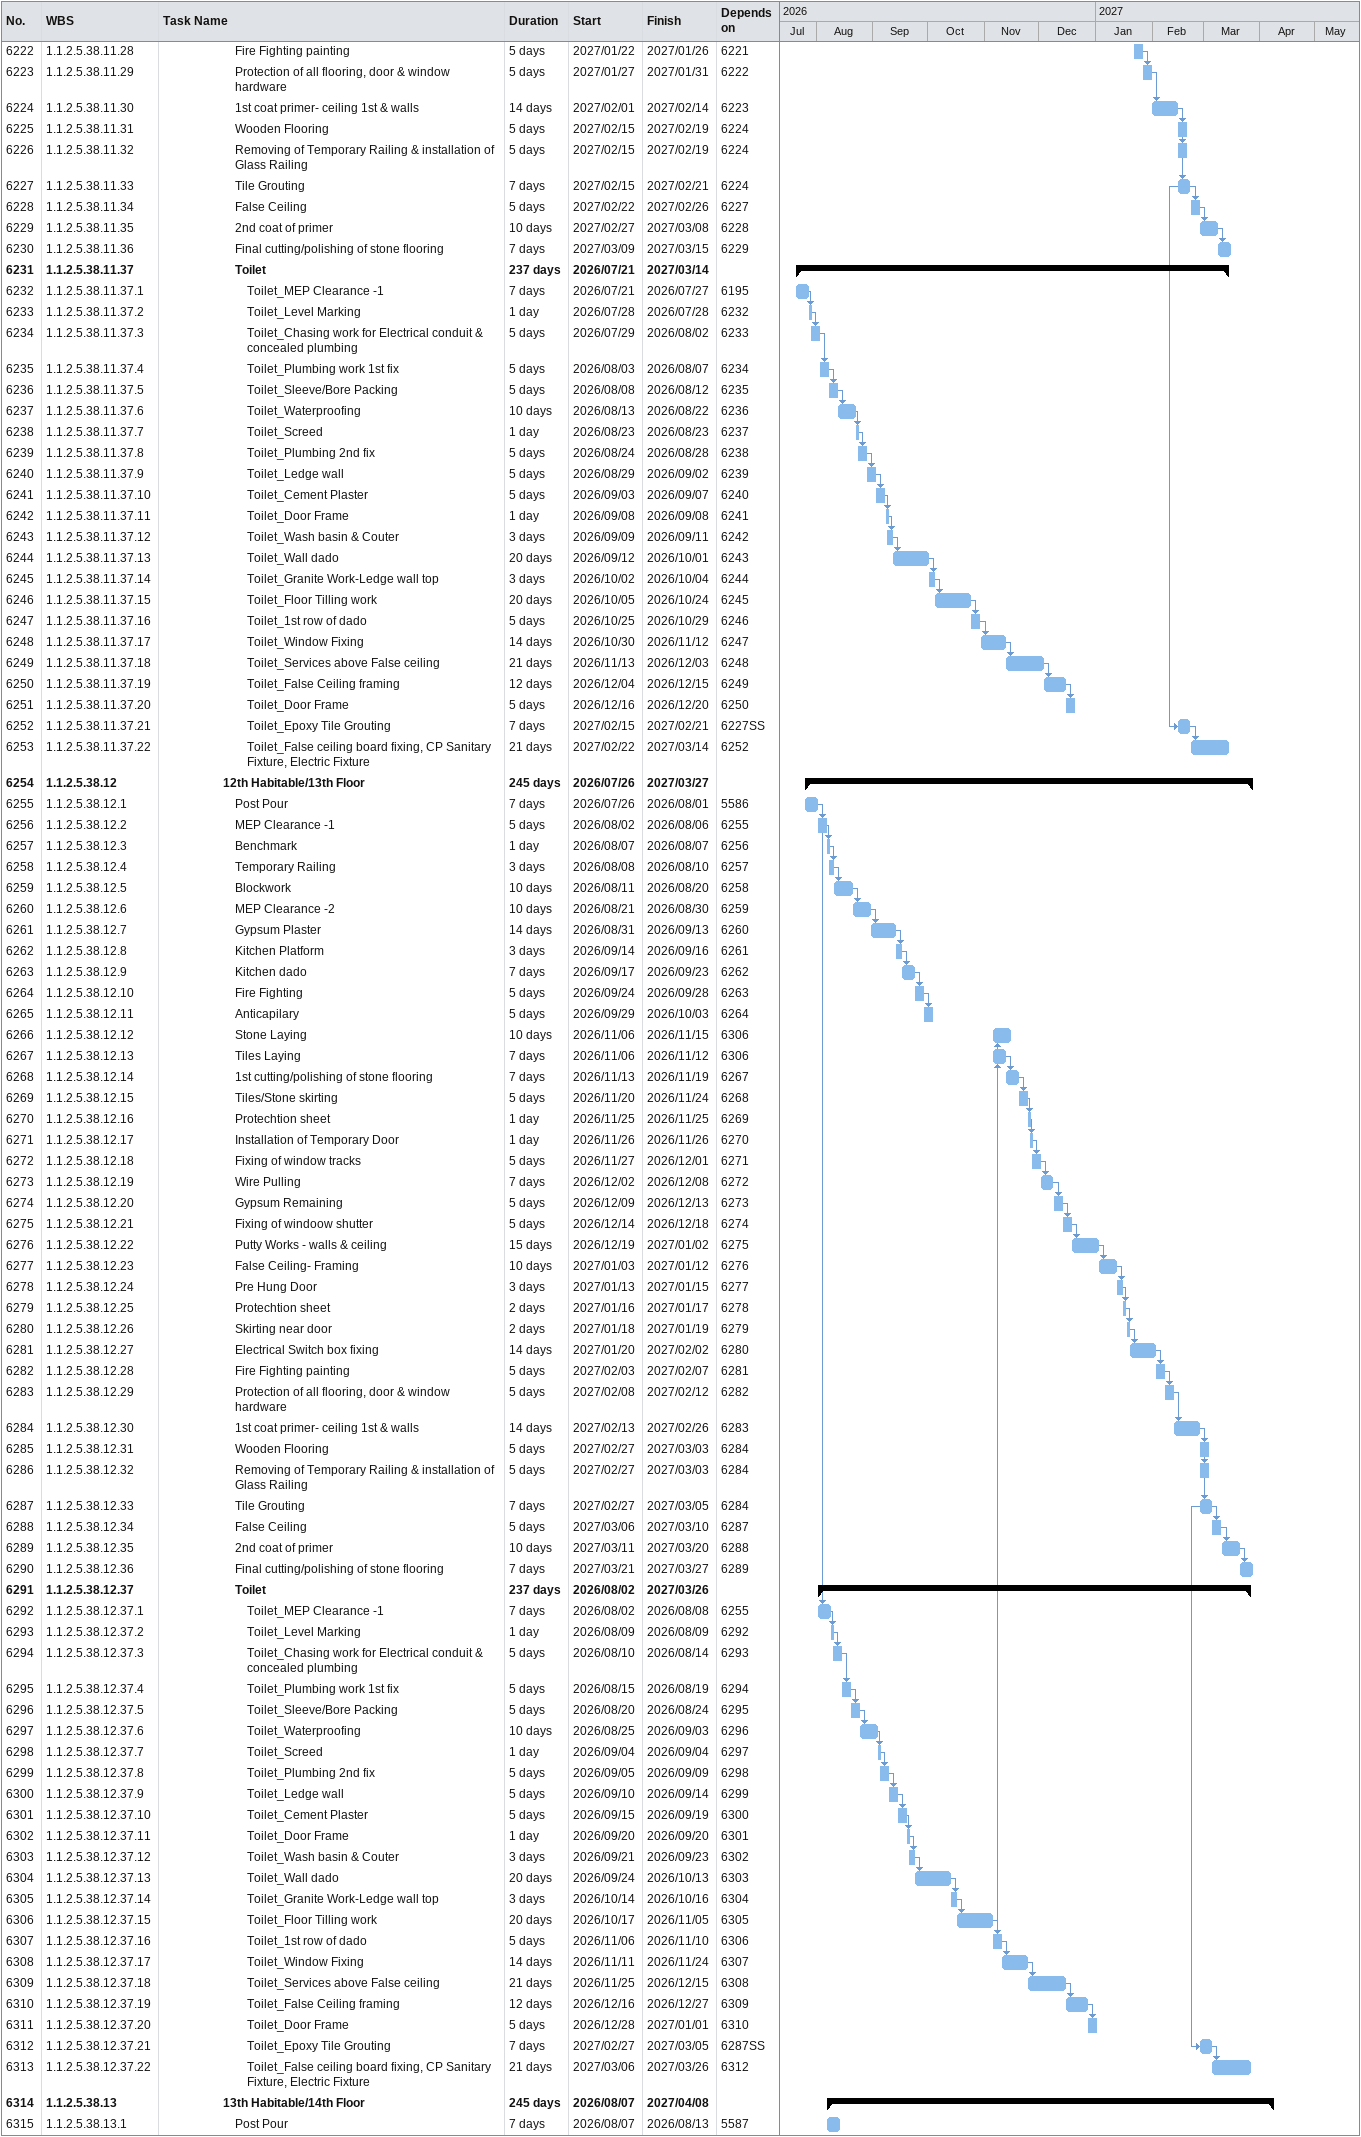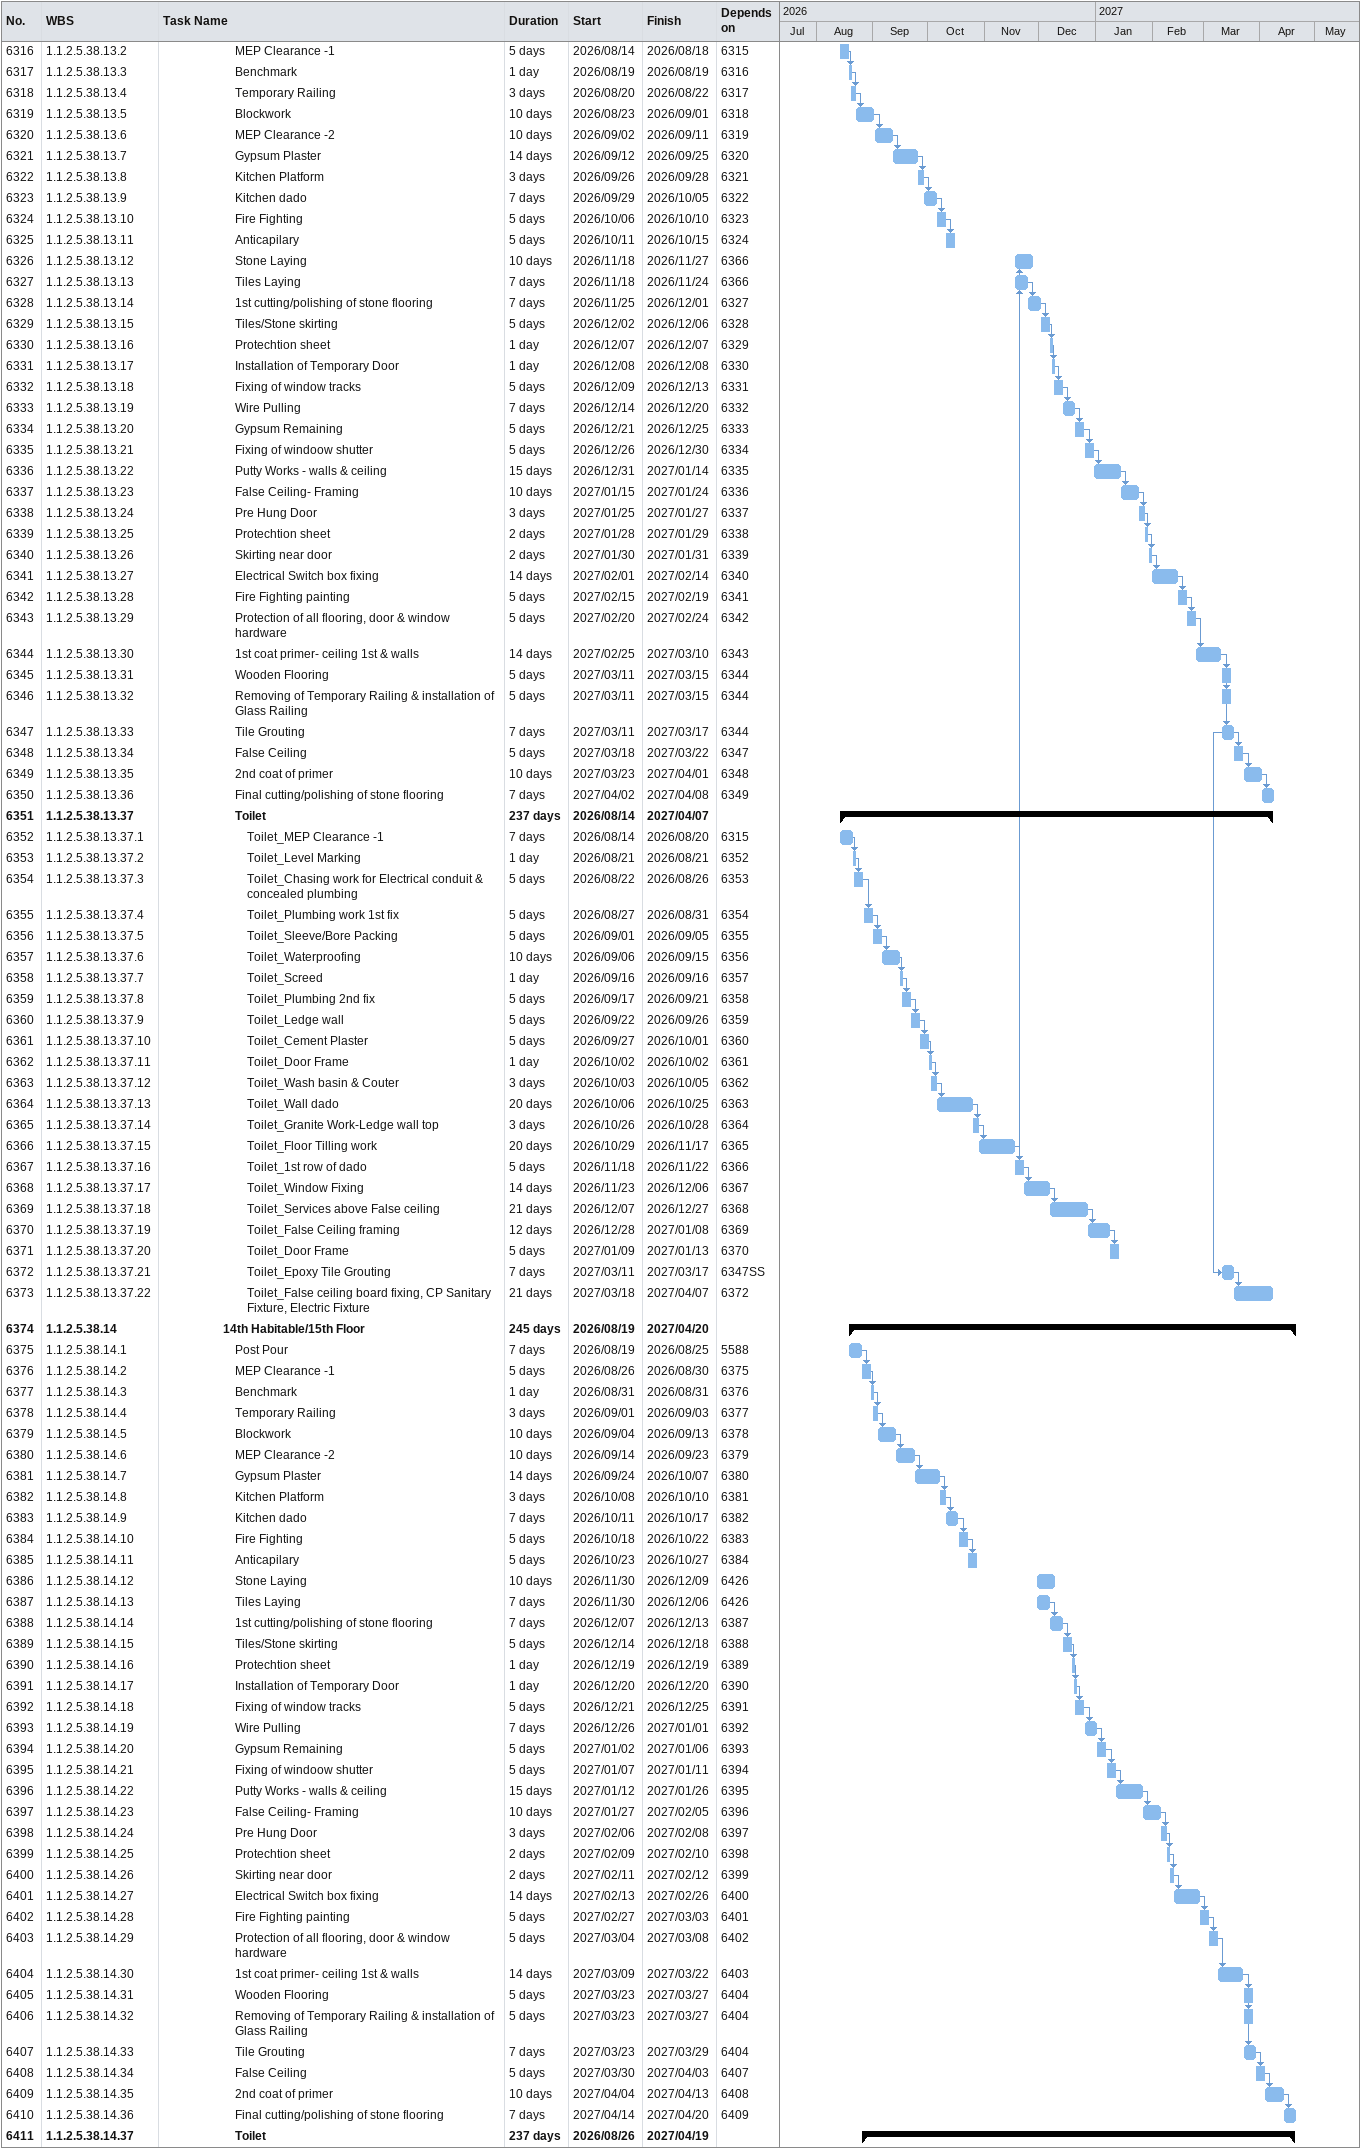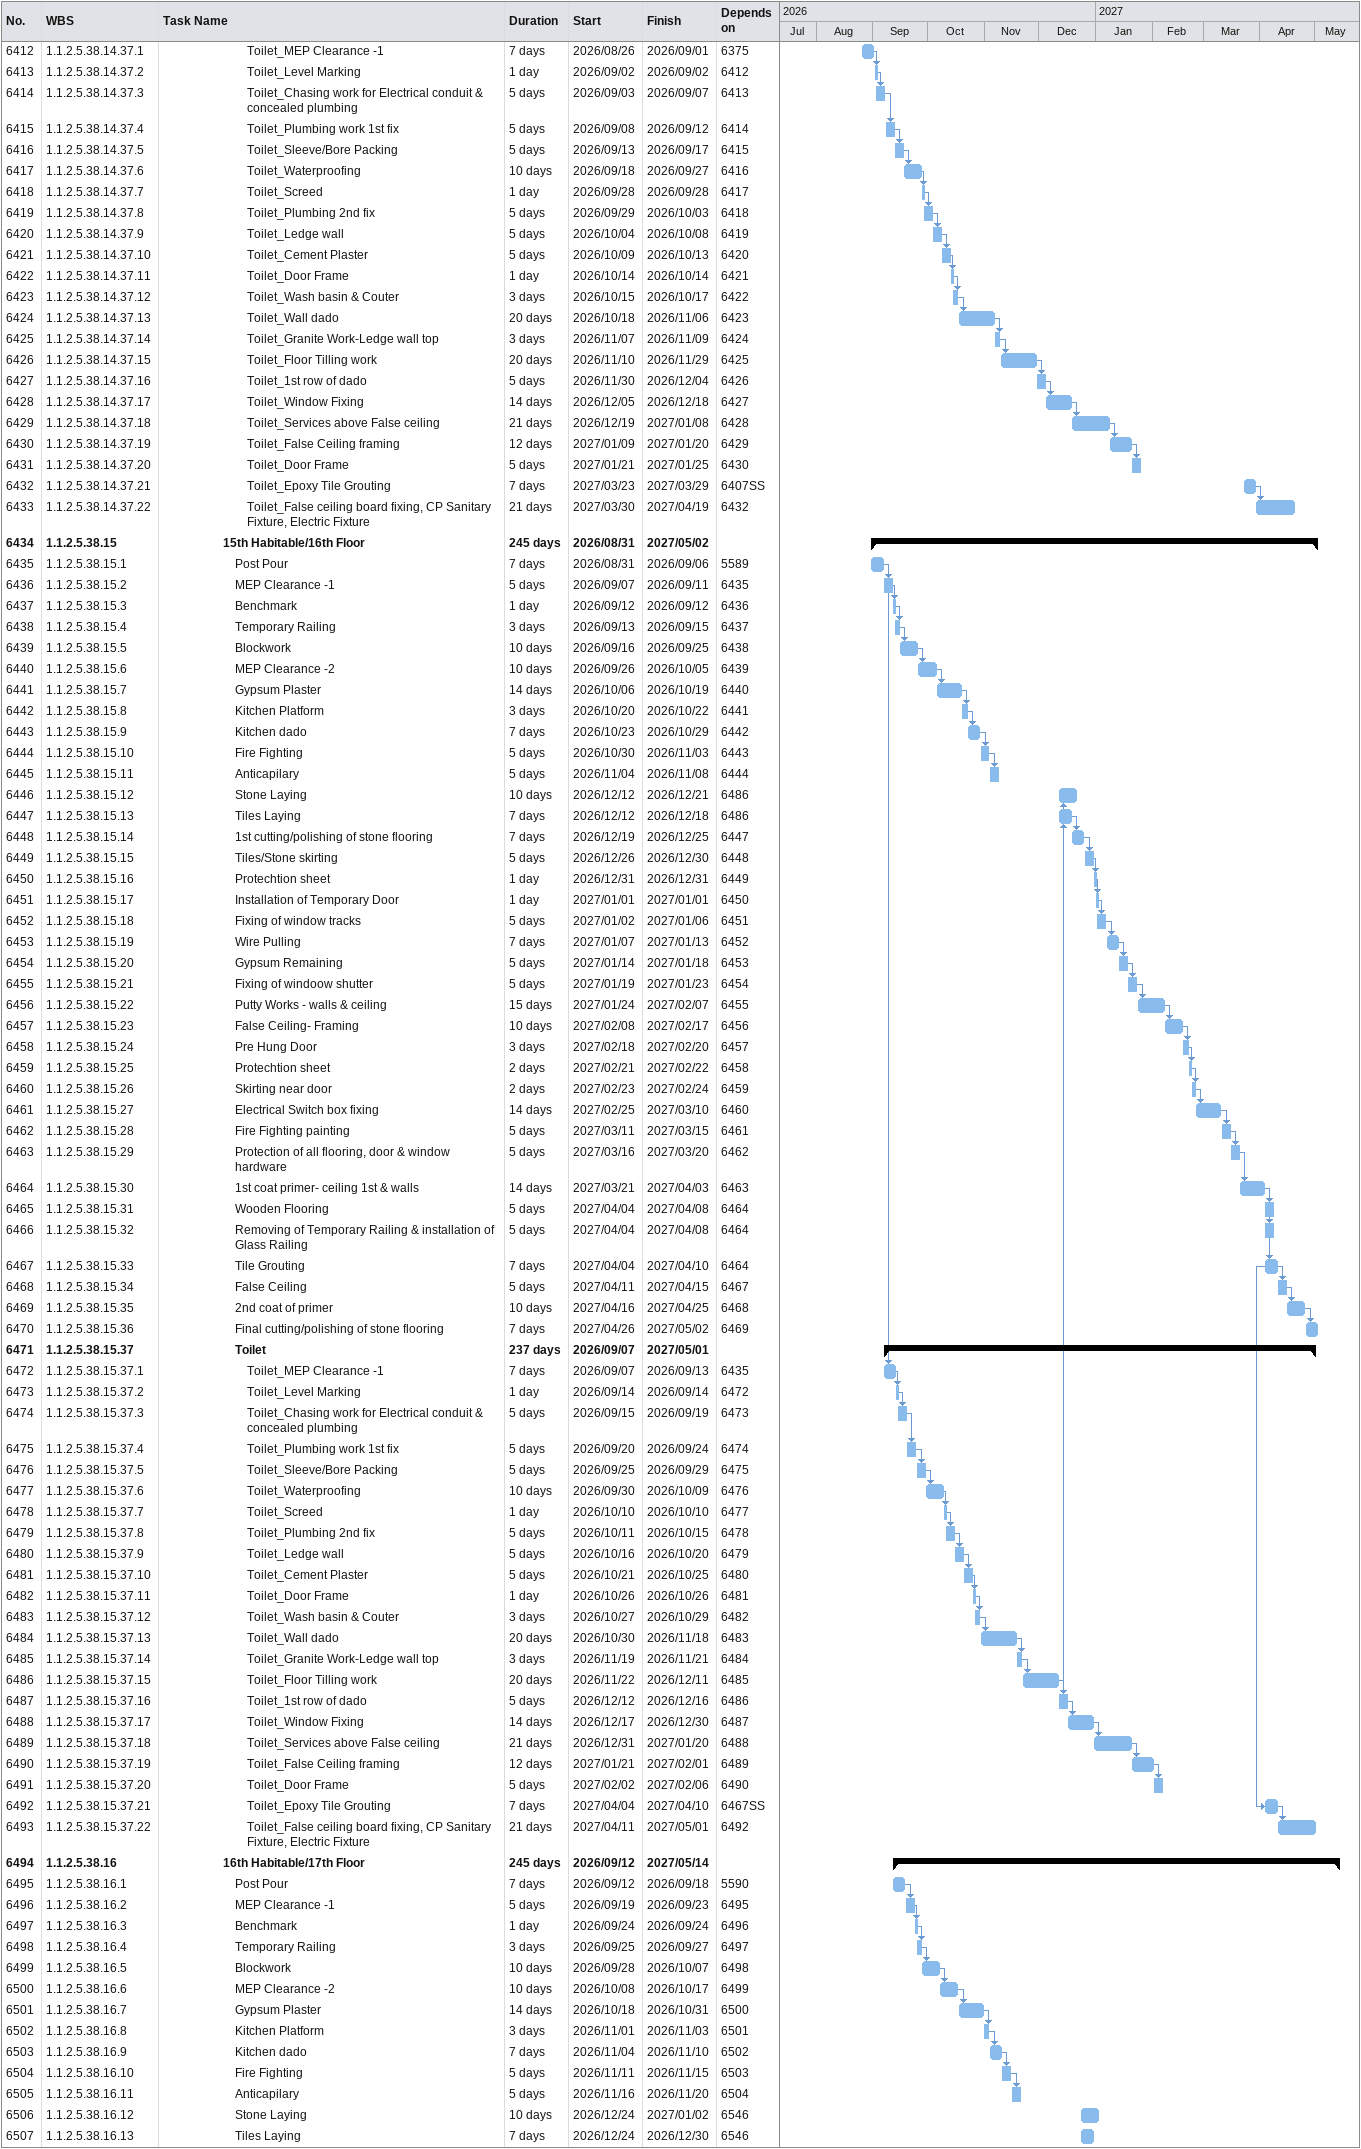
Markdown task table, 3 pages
| ID | WBS | Task | Duration | Start | Finish | Predecessors |
|---|---|---|---|---|---|---|
| 6222 | 1.1.2.5.38.11.28 | Fire Fighting painting | 5d | 2027-01-22 | 2027-01-26 | 6221 |
| 6223 | 1.1.2.5.38.11.29 | Protection of all flooring, door & window hardware | 5d | 2027-01-27 | 2027-01-31 | 6222 |
| 6224 | 1.1.2.5.38.11.30 | 1st coat primer- ceiling 1st & walls | 14d | 2027-02-01 | 2027-02-14 | 6223 |
| 6225 | 1.1.2.5.38.11.31 | Wooden Flooring | 5d | 2027-02-15 | 2027-02-19 | 6224 |
| 6226 | 1.1.2.5.38.11.32 | Removing of Temporary Railing & installation of Glass Railing | 5d | 2027-02-15 | 2027-02-19 | 6224 |
| 6227 | 1.1.2.5.38.11.33 | Tile Grouting | 7d | 2027-02-15 | 2027-02-21 | 6224 |
| 6228 | 1.1.2.5.38.11.34 | False Ceiling | 5d | 2027-02-22 | 2027-02-26 | 6227 |
| 6229 | 1.1.2.5.38.11.35 | 2nd coat of primer | 10d | 2027-02-27 | 2027-03-08 | 6228 |
| 6230 | 1.1.2.5.38.11.36 | Final cutting/polishing of stone flooring | 7d | 2027-03-09 | 2027-03-15 | 6229 |
| 6231 | 1.1.2.5.38.11.37 | **Toilet** | 237d | 2026-07-21 | 2027-03-14 |  |
| 6232 | 1.1.2.5.38.11.37.1 | Toilet_MEP Clearance -1 | 7d | 2026-07-21 | 2026-07-27 | 6195 |
| 6233 | 1.1.2.5.38.11.37.2 | Toilet_Level Marking | 1d | 2026-07-28 | 2026-07-28 | 6232 |
| 6234 | 1.1.2.5.38.11.37.3 | Toilet_Chasing work for Electrical conduit & concealed plumbing | 5d | 2026-07-29 | 2026-08-02 | 6233 |
| 6235 | 1.1.2.5.38.11.37.4 | Toilet_Plumbing work 1st fix | 5d | 2026-08-03 | 2026-08-07 | 6234 |
| 6236 | 1.1.2.5.38.11.37.5 | Toilet_Sleeve/Bore Packing | 5d | 2026-08-08 | 2026-08-12 | 6235 |
| 6237 | 1.1.2.5.38.11.37.6 | Toilet_Waterproofing | 10d | 2026-08-13 | 2026-08-22 | 6236 |
| 6238 | 1.1.2.5.38.11.37.7 | Toilet_Screed | 1d | 2026-08-23 | 2026-08-23 | 6237 |
| 6239 | 1.1.2.5.38.11.37.8 | Toilet_Plumbing 2nd fix | 5d | 2026-08-24 | 2026-08-28 | 6238 |
| 6240 | 1.1.2.5.38.11.37.9 | Toilet_Ledge wall | 5d | 2026-08-29 | 2026-09-02 | 6239 |
| 6241 | 1.1.2.5.38.11.37.10 | Toilet_Cement Plaster | 5d | 2026-09-03 | 2026-09-07 | 6240 |
| 6242 | 1.1.2.5.38.11.37.11 | Toilet_Door Frame | 1d | 2026-09-08 | 2026-09-08 | 6241 |
| 6243 | 1.1.2.5.38.11.37.12 | Toilet_Wash basin & Couter | 3d | 2026-09-09 | 2026-09-11 | 6242 |
| 6244 | 1.1.2.5.38.11.37.13 | Toilet_Wall dado | 20d | 2026-09-12 | 2026-10-01 | 6243 |
| 6245 | 1.1.2.5.38.11.37.14 | Toilet_Granite Work-Ledge wall top | 3d | 2026-10-02 | 2026-10-04 | 6244 |
| 6246 | 1.1.2.5.38.11.37.15 | Toilet_Floor Tilling work | 20d | 2026-10-05 | 2026-10-24 | 6245 |
| 6247 | 1.1.2.5.38.11.37.16 | Toilet_1st row of dado | 5d | 2026-10-25 | 2026-10-29 | 6246 |
| 6248 | 1.1.2.5.38.11.37.17 | Toilet_Window Fixing | 14d | 2026-10-30 | 2026-11-12 | 6247 |
| 6249 | 1.1.2.5.38.11.37.18 | Toilet_Services above False ceiling | 21d | 2026-11-13 | 2026-12-03 | 6248 |
| 6250 | 1.1.2.5.38.11.37.19 | Toilet_False Ceiling framing | 12d | 2026-12-04 | 2026-12-15 | 6249 |
| 6251 | 1.1.2.5.38.11.37.20 | Toilet_Door Frame | 5d | 2026-12-16 | 2026-12-20 | 6250 |
| 6252 | 1.1.2.5.38.11.37.21 | Toilet_Epoxy Tile Grouting | 7d | 2027-02-15 | 2027-02-21 | 6227SS |
| 6253 | 1.1.2.5.38.11.37.22 | Toilet_False ceiling board fixing, CP Sanitary Fixture, Electric Fixture | 21d | 2027-02-22 | 2027-03-14 | 6252 |
| 6254 | 1.1.2.5.38.12 | **12th Habitable/13th Floor** | 245d | 2026-07-26 | 2027-03-27 |  |
| 6255 | 1.1.2.5.38.12.1 | Post Pour | 7d | 2026-07-26 | 2026-08-01 | 5586 |
| 6256 | 1.1.2.5.38.12.2 | MEP Clearance -1 | 5d | 2026-08-02 | 2026-08-06 | 6255 |
| 6257 | 1.1.2.5.38.12.3 | Benchmark | 1d | 2026-08-07 | 2026-08-07 | 6256 |
| 6258 | 1.1.2.5.38.12.4 | Temporary Railing | 3d | 2026-08-08 | 2026-08-10 | 6257 |
| 6259 | 1.1.2.5.38.12.5 | Blockwork | 10d | 2026-08-11 | 2026-08-20 | 6258 |
| 6260 | 1.1.2.5.38.12.6 | MEP Clearance -2 | 10d | 2026-08-21 | 2026-08-30 | 6259 |
| 6261 | 1.1.2.5.38.12.7 | Gypsum Plaster | 14d | 2026-08-31 | 2026-09-13 | 6260 |
| 6262 | 1.1.2.5.38.12.8 | Kitchen Platform | 3d | 2026-09-14 | 2026-09-16 | 6261 |
| 6263 | 1.1.2.5.38.12.9 | Kitchen dado | 7d | 2026-09-17 | 2026-09-23 | 6262 |
| 6264 | 1.1.2.5.38.12.10 | Fire Fighting | 5d | 2026-09-24 | 2026-09-28 | 6263 |
| 6265 | 1.1.2.5.38.12.11 | Anticapilary | 5d | 2026-09-29 | 2026-10-03 | 6264 |
| 6266 | 1.1.2.5.38.12.12 | Stone Laying | 10d | 2026-11-06 | 2026-11-15 | 6306 |
| 6267 | 1.1.2.5.38.12.13 | Tiles Laying | 7d | 2026-11-06 | 2026-11-12 | 6306 |
| 6268 | 1.1.2.5.38.12.14 | 1st cutting/polishing of stone flooring | 7d | 2026-11-13 | 2026-11-19 | 6267 |
| 6269 | 1.1.2.5.38.12.15 | Tiles/Stone skirting | 5d | 2026-11-20 | 2026-11-24 | 6268 |
| 6270 | 1.1.2.5.38.12.16 | Protechtion sheet | 1d | 2026-11-25 | 2026-11-25 | 6269 |
| 6271 | 1.1.2.5.38.12.17 | Installation of Temporary Door | 1d | 2026-11-26 | 2026-11-26 | 6270 |
| 6272 | 1.1.2.5.38.12.18 | Fixing of window tracks | 5d | 2026-11-27 | 2026-12-01 | 6271 |
| 6273 | 1.1.2.5.38.12.19 | Wire Pulling | 7d | 2026-12-02 | 2026-12-08 | 6272 |
| 6274 | 1.1.2.5.38.12.20 | Gypsum Remaining | 5d | 2026-12-09 | 2026-12-13 | 6273 |
| 6275 | 1.1.2.5.38.12.21 | Fixing of windoow shutter | 5d | 2026-12-14 | 2026-12-18 | 6274 |
| 6276 | 1.1.2.5.38.12.22 | Putty Works - walls & ceiling | 15d | 2026-12-19 | 2027-01-02 | 6275 |
| 6277 | 1.1.2.5.38.12.23 | False Ceiling- Framing | 10d | 2027-01-03 | 2027-01-12 | 6276 |
| 6278 | 1.1.2.5.38.12.24 | Pre Hung Door | 3d | 2027-01-13 | 2027-01-15 | 6277 |
| 6279 | 1.1.2.5.38.12.25 | Protechtion sheet | 2d | 2027-01-16 | 2027-01-17 | 6278 |
| 6280 | 1.1.2.5.38.12.26 | Skirting near door | 2d | 2027-01-18 | 2027-01-19 | 6279 |
| 6281 | 1.1.2.5.38.12.27 | Electrical Switch box fixing | 14d | 2027-01-20 | 2027-02-02 | 6280 |
| 6282 | 1.1.2.5.38.12.28 | Fire Fighting painting | 5d | 2027-02-03 | 2027-02-07 | 6281 |
| 6283 | 1.1.2.5.38.12.29 | Protection of all flooring, door & window hardware | 5d | 2027-02-08 | 2027-02-12 | 6282 |
| 6284 | 1.1.2.5.38.12.30 | 1st coat primer- ceiling 1st & walls | 14d | 2027-02-13 | 2027-02-26 | 6283 |
| 6285 | 1.1.2.5.38.12.31 | Wooden Flooring | 5d | 2027-02-27 | 2027-03-03 | 6284 |
| 6286 | 1.1.2.5.38.12.32 | Removing of Temporary Railing & installation of Glass Railing | 5d | 2027-02-27 | 2027-03-03 | 6284 |
| 6287 | 1.1.2.5.38.12.33 | Tile Grouting | 7d | 2027-02-27 | 2027-03-05 | 6284 |
| 6288 | 1.1.2.5.38.12.34 | False Ceiling | 5d | 2027-03-06 | 2027-03-10 | 6287 |
| 6289 | 1.1.2.5.38.12.35 | 2nd coat of primer | 10d | 2027-03-11 | 2027-03-20 | 6288 |
| 6290 | 1.1.2.5.38.12.36 | Final cutting/polishing of stone flooring | 7d | 2027-03-21 | 2027-03-27 | 6289 |
| 6291 | 1.1.2.5.38.12.37 | **Toilet** | 237d | 2026-08-02 | 2027-03-26 |  |
| 6292 | 1.1.2.5.38.12.37.1 | Toilet_MEP Clearance -1 | 7d | 2026-08-02 | 2026-08-08 | 6255 |
| 6293 | 1.1.2.5.38.12.37.2 | Toilet_Level Marking | 1d | 2026-08-09 | 2026-08-09 | 6292 |
| 6294 | 1.1.2.5.38.12.37.3 | Toilet_Chasing work for Electrical conduit & concealed plumbing | 5d | 2026-08-10 | 2026-08-14 | 6293 |
| 6295 | 1.1.2.5.38.12.37.4 | Toilet_Plumbing work 1st fix | 5d | 2026-08-15 | 2026-08-19 | 6294 |
| 6296 | 1.1.2.5.38.12.37.5 | Toilet_Sleeve/Bore Packing | 5d | 2026-08-20 | 2026-08-24 | 6295 |
| 6297 | 1.1.2.5.38.12.37.6 | Toilet_Waterproofing | 10d | 2026-08-25 | 2026-09-03 | 6296 |
| 6298 | 1.1.2.5.38.12.37.7 | Toilet_Screed | 1d | 2026-09-04 | 2026-09-04 | 6297 |
| 6299 | 1.1.2.5.38.12.37.8 | Toilet_Plumbing 2nd fix | 5d | 2026-09-05 | 2026-09-09 | 6298 |
| 6300 | 1.1.2.5.38.12.37.9 | Toilet_Ledge wall | 5d | 2026-09-10 | 2026-09-14 | 6299 |
| 6301 | 1.1.2.5.38.12.37.10 | Toilet_Cement Plaster | 5d | 2026-09-15 | 2026-09-19 | 6300 |
| 6302 | 1.1.2.5.38.12.37.11 | Toilet_Door Frame | 1d | 2026-09-20 | 2026-09-20 | 6301 |
| 6303 | 1.1.2.5.38.12.37.12 | Toilet_Wash basin & Couter | 3d | 2026-09-21 | 2026-09-23 | 6302 |
| 6304 | 1.1.2.5.38.12.37.13 | Toilet_Wall dado | 20d | 2026-09-24 | 2026-10-13 | 6303 |
| 6305 | 1.1.2.5.38.12.37.14 | Toilet_Granite Work-Ledge wall top | 3d | 2026-10-14 | 2026-10-16 | 6304 |
| 6306 | 1.1.2.5.38.12.37.15 | Toilet_Floor Tilling work | 20d | 2026-10-17 | 2026-11-05 | 6305 |
| 6307 | 1.1.2.5.38.12.37.16 | Toilet_1st row of dado | 5d | 2026-11-06 | 2026-11-10 | 6306 |
| 6308 | 1.1.2.5.38.12.37.17 | Toilet_Window Fixing | 14d | 2026-11-11 | 2026-11-24 | 6307 |
| 6309 | 1.1.2.5.38.12.37.18 | Toilet_Services above False ceiling | 21d | 2026-11-25 | 2026-12-15 | 6308 |
| 6310 | 1.1.2.5.38.12.37.19 | Toilet_False Ceiling framing | 12d | 2026-12-16 | 2026-12-27 | 6309 |
| 6311 | 1.1.2.5.38.12.37.20 | Toilet_Door Frame | 5d | 2026-12-28 | 2027-01-01 | 6310 |
| 6312 | 1.1.2.5.38.12.37.21 | Toilet_Epoxy Tile Grouting | 7d | 2027-02-27 | 2027-03-05 | 6287SS |
| 6313 | 1.1.2.5.38.12.37.22 | Toilet_False ceiling board fixing, CP Sanitary Fixture, Electric Fixture | 21d | 2027-03-06 | 2027-03-26 | 6312 |
| 6314 | 1.1.2.5.38.13 | **13th Habitable/14th Floor** | 245d | 2026-08-07 | 2027-04-08 |  |
| 6315 | 1.1.2.5.38.13.1 | Post Pour | 7d | 2026-08-07 | 2026-08-13 | 5587 |
| 6316 | 1.1.2.5.38.13.2 | MEP Clearance -1 | 5d | 2026-08-14 | 2026-08-18 | 6315 |
| 6317 | 1.1.2.5.38.13.3 | Benchmark | 1d | 2026-08-19 | 2026-08-19 | 6316 |
| 6318 | 1.1.2.5.38.13.4 | Temporary Railing | 3d | 2026-08-20 | 2026-08-22 | 6317 |
| 6319 | 1.1.2.5.38.13.5 | Blockwork | 10d | 2026-08-23 | 2026-09-01 | 6318 |
| 6320 | 1.1.2.5.38.13.6 | MEP Clearance -2 | 10d | 2026-09-02 | 2026-09-11 | 6319 |
| 6321 | 1.1.2.5.38.13.7 | Gypsum Plaster | 14d | 2026-09-12 | 2026-09-25 | 6320 |
| 6322 | 1.1.2.5.38.13.8 | Kitchen Platform | 3d | 2026-09-26 | 2026-09-28 | 6321 |
| 6323 | 1.1.2.5.38.13.9 | Kitchen dado | 7d | 2026-09-29 | 2026-10-05 | 6322 |
| 6324 | 1.1.2.5.38.13.10 | Fire Fighting | 5d | 2026-10-06 | 2026-10-10 | 6323 |
| 6325 | 1.1.2.5.38.13.11 | Anticapilary | 5d | 2026-10-11 | 2026-10-15 | 6324 |
| 6326 | 1.1.2.5.38.13.12 | Stone Laying | 10d | 2026-11-18 | 2026-11-27 | 6366 |
| 6327 | 1.1.2.5.38.13.13 | Tiles Laying | 7d | 2026-11-18 | 2026-11-24 | 6366 |
| 6328 | 1.1.2.5.38.13.14 | 1st cutting/polishing of stone flooring | 7d | 2026-11-25 | 2026-12-01 | 6327 |
| 6329 | 1.1.2.5.38.13.15 | Tiles/Stone skirting | 5d | 2026-12-02 | 2026-12-06 | 6328 |
| 6330 | 1.1.2.5.38.13.16 | Protechtion sheet | 1d | 2026-12-07 | 2026-12-07 | 6329 |
| 6331 | 1.1.2.5.38.13.17 | Installation of Temporary Door | 1d | 2026-12-08 | 2026-12-08 | 6330 |
| 6332 | 1.1.2.5.38.13.18 | Fixing of window tracks | 5d | 2026-12-09 | 2026-12-13 | 6331 |
| 6333 | 1.1.2.5.38.13.19 | Wire Pulling | 7d | 2026-12-14 | 2026-12-20 | 6332 |
| 6334 | 1.1.2.5.38.13.20 | Gypsum Remaining | 5d | 2026-12-21 | 2026-12-25 | 6333 |
| 6335 | 1.1.2.5.38.13.21 | Fixing of windoow shutter | 5d | 2026-12-26 | 2026-12-30 | 6334 |
| 6336 | 1.1.2.5.38.13.22 | Putty Works - walls & ceiling | 15d | 2026-12-31 | 2027-01-14 | 6335 |
| 6337 | 1.1.2.5.38.13.23 | False Ceiling- Framing | 10d | 2027-01-15 | 2027-01-24 | 6336 |
| 6338 | 1.1.2.5.38.13.24 | Pre Hung Door | 3d | 2027-01-25 | 2027-01-27 | 6337 |
| 6339 | 1.1.2.5.38.13.25 | Protechtion sheet | 2d | 2027-01-28 | 2027-01-29 | 6338 |
| 6340 | 1.1.2.5.38.13.26 | Skirting near door | 2d | 2027-01-30 | 2027-01-31 | 6339 |
| 6341 | 1.1.2.5.38.13.27 | Electrical Switch box fixing | 14d | 2027-02-01 | 2027-02-14 | 6340 |
| 6342 | 1.1.2.5.38.13.28 | Fire Fighting painting | 5d | 2027-02-15 | 2027-02-19 | 6341 |
| 6343 | 1.1.2.5.38.13.29 | Protection of all flooring, door & window hardware | 5d | 2027-02-20 | 2027-02-24 | 6342 |
| 6344 | 1.1.2.5.38.13.30 | 1st coat primer- ceiling 1st & walls | 14d | 2027-02-25 | 2027-03-10 | 6343 |
| 6345 | 1.1.2.5.38.13.31 | Wooden Flooring | 5d | 2027-03-11 | 2027-03-15 | 6344 |
| 6346 | 1.1.2.5.38.13.32 | Removing of Temporary Railing & installation of Glass Railing | 5d | 2027-03-11 | 2027-03-15 | 6344 |
| 6347 | 1.1.2.5.38.13.33 | Tile Grouting | 7d | 2027-03-11 | 2027-03-17 | 6344 |
| 6348 | 1.1.2.5.38.13.34 | False Ceiling | 5d | 2027-03-18 | 2027-03-22 | 6347 |
| 6349 | 1.1.2.5.38.13.35 | 2nd coat of primer | 10d | 2027-03-23 | 2027-04-01 | 6348 |
| 6350 | 1.1.2.5.38.13.36 | Final cutting/polishing of stone flooring | 7d | 2027-04-02 | 2027-04-08 | 6349 |
| 6351 | 1.1.2.5.38.13.37 | **Toilet** | 237d | 2026-08-14 | 2027-04-07 |  |
| 6352 | 1.1.2.5.38.13.37.1 | Toilet_MEP Clearance -1 | 7d | 2026-08-14 | 2026-08-20 | 6315 |
| 6353 | 1.1.2.5.38.13.37.2 | Toilet_Level Marking | 1d | 2026-08-21 | 2026-08-21 | 6352 |
| 6354 | 1.1.2.5.38.13.37.3 | Toilet_Chasing work for Electrical conduit & concealed plumbing | 5d | 2026-08-22 | 2026-08-26 | 6353 |
| 6355 | 1.1.2.5.38.13.37.4 | Toilet_Plumbing work 1st fix | 5d | 2026-08-27 | 2026-08-31 | 6354 |
| 6356 | 1.1.2.5.38.13.37.5 | Toilet_Sleeve/Bore Packing | 5d | 2026-09-01 | 2026-09-05 | 6355 |
| 6357 | 1.1.2.5.38.13.37.6 | Toilet_Waterproofing | 10d | 2026-09-06 | 2026-09-15 | 6356 |
| 6358 | 1.1.2.5.38.13.37.7 | Toilet_Screed | 1d | 2026-09-16 | 2026-09-16 | 6357 |
| 6359 | 1.1.2.5.38.13.37.8 | Toilet_Plumbing 2nd fix | 5d | 2026-09-17 | 2026-09-21 | 6358 |
| 6360 | 1.1.2.5.38.13.37.9 | Toilet_Ledge wall | 5d | 2026-09-22 | 2026-09-26 | 6359 |
| 6361 | 1.1.2.5.38.13.37.10 | Toilet_Cement Plaster | 5d | 2026-09-27 | 2026-10-01 | 6360 |
| 6362 | 1.1.2.5.38.13.37.11 | Toilet_Door Frame | 1d | 2026-10-02 | 2026-10-02 | 6361 |
| 6363 | 1.1.2.5.38.13.37.12 | Toilet_Wash basin & Couter | 3d | 2026-10-03 | 2026-10-05 | 6362 |
| 6364 | 1.1.2.5.38.13.37.13 | Toilet_Wall dado | 20d | 2026-10-06 | 2026-10-25 | 6363 |
| 6365 | 1.1.2.5.38.13.37.14 | Toilet_Granite Work-Ledge wall top | 3d | 2026-10-26 | 2026-10-28 | 6364 |
| 6366 | 1.1.2.5.38.13.37.15 | Toilet_Floor Tilling work | 20d | 2026-10-29 | 2026-11-17 | 6365 |
| 6367 | 1.1.2.5.38.13.37.16 | Toilet_1st row of dado | 5d | 2026-11-18 | 2026-11-22 | 6366 |
| 6368 | 1.1.2.5.38.13.37.17 | Toilet_Window Fixing | 14d | 2026-11-23 | 2026-12-06 | 6367 |
| 6369 | 1.1.2.5.38.13.37.18 | Toilet_Services above False ceiling | 21d | 2026-12-07 | 2026-12-27 | 6368 |
| 6370 | 1.1.2.5.38.13.37.19 | Toilet_False Ceiling framing | 12d | 2026-12-28 | 2027-01-08 | 6369 |
| 6371 | 1.1.2.5.38.13.37.20 | Toilet_Door Frame | 5d | 2027-01-09 | 2027-01-13 | 6370 |
| 6372 | 1.1.2.5.38.13.37.21 | Toilet_Epoxy Tile Grouting | 7d | 2027-03-11 | 2027-03-17 | 6347SS |
| 6373 | 1.1.2.5.38.13.37.22 | Toilet_False ceiling board fixing, CP Sanitary Fixture, Electric Fixture | 21d | 2027-03-18 | 2027-04-07 | 6372 |
| 6374 | 1.1.2.5.38.14 | **14th Habitable/15th Floor** | 245d | 2026-08-19 | 2027-04-20 |  |
| 6375 | 1.1.2.5.38.14.1 | Post Pour | 7d | 2026-08-19 | 2026-08-25 | 5588 |
| 6376 | 1.1.2.5.38.14.2 | MEP Clearance -1 | 5d | 2026-08-26 | 2026-08-30 | 6375 |
| 6377 | 1.1.2.5.38.14.3 | Benchmark | 1d | 2026-08-31 | 2026-08-31 | 6376 |
| 6378 | 1.1.2.5.38.14.4 | Temporary Railing | 3d | 2026-09-01 | 2026-09-03 | 6377 |
| 6379 | 1.1.2.5.38.14.5 | Blockwork | 10d | 2026-09-04 | 2026-09-13 | 6378 |
| 6380 | 1.1.2.5.38.14.6 | MEP Clearance -2 | 10d | 2026-09-14 | 2026-09-23 | 6379 |
| 6381 | 1.1.2.5.38.14.7 | Gypsum Plaster | 14d | 2026-09-24 | 2026-10-07 | 6380 |
| 6382 | 1.1.2.5.38.14.8 | Kitchen Platform | 3d | 2026-10-08 | 2026-10-10 | 6381 |
| 6383 | 1.1.2.5.38.14.9 | Kitchen dado | 7d | 2026-10-11 | 2026-10-17 | 6382 |
| 6384 | 1.1.2.5.38.14.10 | Fire Fighting | 5d | 2026-10-18 | 2026-10-22 | 6383 |
| 6385 | 1.1.2.5.38.14.11 | Anticapilary | 5d | 2026-10-23 | 2026-10-27 | 6384 |
| 6386 | 1.1.2.5.38.14.12 | Stone Laying | 10d | 2026-11-30 | 2026-12-09 | 6426 |
| 6387 | 1.1.2.5.38.14.13 | Tiles Laying | 7d | 2026-11-30 | 2026-12-06 | 6426 |
| 6388 | 1.1.2.5.38.14.14 | 1st cutting/polishing of stone flooring | 7d | 2026-12-07 | 2026-12-13 | 6387 |
| 6389 | 1.1.2.5.38.14.15 | Tiles/Stone skirting | 5d | 2026-12-14 | 2026-12-18 | 6388 |
| 6390 | 1.1.2.5.38.14.16 | Protechtion sheet | 1d | 2026-12-19 | 2026-12-19 | 6389 |
| 6391 | 1.1.2.5.38.14.17 | Installation of Temporary Door | 1d | 2026-12-20 | 2026-12-20 | 6390 |
| 6392 | 1.1.2.5.38.14.18 | Fixing of window tracks | 5d | 2026-12-21 | 2026-12-25 | 6391 |
| 6393 | 1.1.2.5.38.14.19 | Wire Pulling | 7d | 2026-12-26 | 2027-01-01 | 6392 |
| 6394 | 1.1.2.5.38.14.20 | Gypsum Remaining | 5d | 2027-01-02 | 2027-01-06 | 6393 |
| 6395 | 1.1.2.5.38.14.21 | Fixing of windoow shutter | 5d | 2027-01-07 | 2027-01-11 | 6394 |
| 6396 | 1.1.2.5.38.14.22 | Putty Works - walls & ceiling | 15d | 2027-01-12 | 2027-01-26 | 6395 |
| 6397 | 1.1.2.5.38.14.23 | False Ceiling- Framing | 10d | 2027-01-27 | 2027-02-05 | 6396 |
| 6398 | 1.1.2.5.38.14.24 | Pre Hung Door | 3d | 2027-02-06 | 2027-02-08 | 6397 |
| 6399 | 1.1.2.5.38.14.25 | Protechtion sheet | 2d | 2027-02-09 | 2027-02-10 | 6398 |
| 6400 | 1.1.2.5.38.14.26 | Skirting near door | 2d | 2027-02-11 | 2027-02-12 | 6399 |
| 6401 | 1.1.2.5.38.14.27 | Electrical Switch box fixing | 14d | 2027-02-13 | 2027-02-26 | 6400 |
| 6402 | 1.1.2.5.38.14.28 | Fire Fighting painting | 5d | 2027-02-27 | 2027-03-03 | 6401 |
| 6403 | 1.1.2.5.38.14.29 | Protection of all flooring, door & window hardware | 5d | 2027-03-04 | 2027-03-08 | 6402 |
| 6404 | 1.1.2.5.38.14.30 | 1st coat primer- ceiling 1st & walls | 14d | 2027-03-09 | 2027-03-22 | 6403 |
| 6405 | 1.1.2.5.38.14.31 | Wooden Flooring | 5d | 2027-03-23 | 2027-03-27 | 6404 |
| 6406 | 1.1.2.5.38.14.32 | Removing of Temporary Railing & installation of Glass Railing | 5d | 2027-03-23 | 2027-03-27 | 6404 |
| 6407 | 1.1.2.5.38.14.33 | Tile Grouting | 7d | 2027-03-23 | 2027-03-29 | 6404 |
| 6408 | 1.1.2.5.38.14.34 | False Ceiling | 5d | 2027-03-30 | 2027-04-03 | 6407 |
| 6409 | 1.1.2.5.38.14.35 | 2nd coat of primer | 10d | 2027-04-04 | 2027-04-13 | 6408 |
| 6410 | 1.1.2.5.38.14.36 | Final cutting/polishing of stone flooring | 7d | 2027-04-14 | 2027-04-20 | 6409 |
| 6411 | 1.1.2.5.38.14.37 | **Toilet** | 237d | 2026-08-26 | 2027-04-19 |  |
| 6412 | 1.1.2.5.38.14.37.1 | Toilet_MEP Clearance -1 | 7d | 2026-08-26 | 2026-09-01 | 6375 |
| 6413 | 1.1.2.5.38.14.37.2 | Toilet_Level Marking | 1d | 2026-09-02 | 2026-09-02 | 6412 |
| 6414 | 1.1.2.5.38.14.37.3 | Toilet_Chasing work for Electrical conduit & concealed plumbing | 5d | 2026-09-03 | 2026-09-07 | 6413 |
| 6415 | 1.1.2.5.38.14.37.4 | Toilet_Plumbing work 1st fix | 5d | 2026-09-08 | 2026-09-12 | 6414 |
| 6416 | 1.1.2.5.38.14.37.5 | Toilet_Sleeve/Bore Packing | 5d | 2026-09-13 | 2026-09-17 | 6415 |
| 6417 | 1.1.2.5.38.14.37.6 | Toilet_Waterproofing | 10d | 2026-09-18 | 2026-09-27 | 6416 |
| 6418 | 1.1.2.5.38.14.37.7 | Toilet_Screed | 1d | 2026-09-28 | 2026-09-28 | 6417 |
| 6419 | 1.1.2.5.38.14.37.8 | Toilet_Plumbing 2nd fix | 5d | 2026-09-29 | 2026-10-03 | 6418 |
| 6420 | 1.1.2.5.38.14.37.9 | Toilet_Ledge wall | 5d | 2026-10-04 | 2026-10-08 | 6419 |
| 6421 | 1.1.2.5.38.14.37.10 | Toilet_Cement Plaster | 5d | 2026-10-09 | 2026-10-13 | 6420 |
| 6422 | 1.1.2.5.38.14.37.11 | Toilet_Door Frame | 1d | 2026-10-14 | 2026-10-14 | 6421 |
| 6423 | 1.1.2.5.38.14.37.12 | Toilet_Wash basin & Couter | 3d | 2026-10-15 | 2026-10-17 | 6422 |
| 6424 | 1.1.2.5.38.14.37.13 | Toilet_Wall dado | 20d | 2026-10-18 | 2026-11-06 | 6423 |
| 6425 | 1.1.2.5.38.14.37.14 | Toilet_Granite Work-Ledge wall top | 3d | 2026-11-07 | 2026-11-09 | 6424 |
| 6426 | 1.1.2.5.38.14.37.15 | Toilet_Floor Tilling work | 20d | 2026-11-10 | 2026-11-29 | 6425 |
| 6427 | 1.1.2.5.38.14.37.16 | Toilet_1st row of dado | 5d | 2026-11-30 | 2026-12-04 | 6426 |
| 6428 | 1.1.2.5.38.14.37.17 | Toilet_Window Fixing | 14d | 2026-12-05 | 2026-12-18 | 6427 |
| 6429 | 1.1.2.5.38.14.37.18 | Toilet_Services above False ceiling | 21d | 2026-12-19 | 2027-01-08 | 6428 |
| 6430 | 1.1.2.5.38.14.37.19 | Toilet_False Ceiling framing | 12d | 2027-01-09 | 2027-01-20 | 6429 |
| 6431 | 1.1.2.5.38.14.37.20 | Toilet_Door Frame | 5d | 2027-01-21 | 2027-01-25 | 6430 |
| 6432 | 1.1.2.5.38.14.37.21 | Toilet_Epoxy Tile Grouting | 7d | 2027-03-23 | 2027-03-29 | 6407SS |
| 6433 | 1.1.2.5.38.14.37.22 | Toilet_False ceiling board fixing, CP Sanitary Fixture, Electric Fixture | 21d | 2027-03-30 | 2027-04-19 | 6432 |
| 6434 | 1.1.2.5.38.15 | **15th Habitable/16th Floor** | 245d | 2026-08-31 | 2027-05-02 |  |
| 6435 | 1.1.2.5.38.15.1 | Post Pour | 7d | 2026-08-31 | 2026-09-06 | 5589 |
| 6436 | 1.1.2.5.38.15.2 | MEP Clearance -1 | 5d | 2026-09-07 | 2026-09-11 | 6435 |
| 6437 | 1.1.2.5.38.15.3 | Benchmark | 1d | 2026-09-12 | 2026-09-12 | 6436 |
| 6438 | 1.1.2.5.38.15.4 | Temporary Railing | 3d | 2026-09-13 | 2026-09-15 | 6437 |
| 6439 | 1.1.2.5.38.15.5 | Blockwork | 10d | 2026-09-16 | 2026-09-25 | 6438 |
| 6440 | 1.1.2.5.38.15.6 | MEP Clearance -2 | 10d | 2026-09-26 | 2026-10-05 | 6439 |
| 6441 | 1.1.2.5.38.15.7 | Gypsum Plaster | 14d | 2026-10-06 | 2026-10-19 | 6440 |
| 6442 | 1.1.2.5.38.15.8 | Kitchen Platform | 3d | 2026-10-20 | 2026-10-22 | 6441 |
| 6443 | 1.1.2.5.38.15.9 | Kitchen dado | 7d | 2026-10-23 | 2026-10-29 | 6442 |
| 6444 | 1.1.2.5.38.15.10 | Fire Fighting | 5d | 2026-10-30 | 2026-11-03 | 6443 |
| 6445 | 1.1.2.5.38.15.11 | Anticapilary | 5d | 2026-11-04 | 2026-11-08 | 6444 |
| 6446 | 1.1.2.5.38.15.12 | Stone Laying | 10d | 2026-12-12 | 2026-12-21 | 6486 |
| 6447 | 1.1.2.5.38.15.13 | Tiles Laying | 7d | 2026-12-12 | 2026-12-18 | 6486 |
| 6448 | 1.1.2.5.38.15.14 | 1st cutting/polishing of stone flooring | 7d | 2026-12-19 | 2026-12-25 | 6447 |
| 6449 | 1.1.2.5.38.15.15 | Tiles/Stone skirting | 5d | 2026-12-26 | 2026-12-30 | 6448 |
| 6450 | 1.1.2.5.38.15.16 | Protechtion sheet | 1d | 2026-12-31 | 2026-12-31 | 6449 |
| 6451 | 1.1.2.5.38.15.17 | Installation of Temporary Door | 1d | 2027-01-01 | 2027-01-01 | 6450 |
| 6452 | 1.1.2.5.38.15.18 | Fixing of window tracks | 5d | 2027-01-02 | 2027-01-06 | 6451 |
| 6453 | 1.1.2.5.38.15.19 | Wire Pulling | 7d | 2027-01-07 | 2027-01-13 | 6452 |
| 6454 | 1.1.2.5.38.15.20 | Gypsum Remaining | 5d | 2027-01-14 | 2027-01-18 | 6453 |
| 6455 | 1.1.2.5.38.15.21 | Fixing of windoow shutter | 5d | 2027-01-19 | 2027-01-23 | 6454 |
| 6456 | 1.1.2.5.38.15.22 | Putty Works - walls & ceiling | 15d | 2027-01-24 | 2027-02-07 | 6455 |
| 6457 | 1.1.2.5.38.15.23 | False Ceiling- Framing | 10d | 2027-02-08 | 2027-02-17 | 6456 |
| 6458 | 1.1.2.5.38.15.24 | Pre Hung Door | 3d | 2027-02-18 | 2027-02-20 | 6457 |
| 6459 | 1.1.2.5.38.15.25 | Protechtion sheet | 2d | 2027-02-21 | 2027-02-22 | 6458 |
| 6460 | 1.1.2.5.38.15.26 | Skirting near door | 2d | 2027-02-23 | 2027-02-24 | 6459 |
| 6461 | 1.1.2.5.38.15.27 | Electrical Switch box fixing | 14d | 2027-02-25 | 2027-03-10 | 6460 |
| 6462 | 1.1.2.5.38.15.28 | Fire Fighting painting | 5d | 2027-03-11 | 2027-03-15 | 6461 |
| 6463 | 1.1.2.5.38.15.29 | Protection of all flooring, door & window hardware | 5d | 2027-03-16 | 2027-03-20 | 6462 |
| 6464 | 1.1.2.5.38.15.30 | 1st coat primer- ceiling 1st & walls | 14d | 2027-03-21 | 2027-04-03 | 6463 |
| 6465 | 1.1.2.5.38.15.31 | Wooden Flooring | 5d | 2027-04-04 | 2027-04-08 | 6464 |
| 6466 | 1.1.2.5.38.15.32 | Removing of Temporary Railing & installation of Glass Railing | 5d | 2027-04-04 | 2027-04-08 | 6464 |
| 6467 | 1.1.2.5.38.15.33 | Tile Grouting | 7d | 2027-04-04 | 2027-04-10 | 6464 |
| 6468 | 1.1.2.5.38.15.34 | False Ceiling | 5d | 2027-04-11 | 2027-04-15 | 6467 |
| 6469 | 1.1.2.5.38.15.35 | 2nd coat of primer | 10d | 2027-04-16 | 2027-04-25 | 6468 |
| 6470 | 1.1.2.5.38.15.36 | Final cutting/polishing of stone flooring | 7d | 2027-04-26 | 2027-05-02 | 6469 |
| 6471 | 1.1.2.5.38.15.37 | **Toilet** | 237d | 2026-09-07 | 2027-05-01 |  |
| 6472 | 1.1.2.5.38.15.37.1 | Toilet_MEP Clearance -1 | 7d | 2026-09-07 | 2026-09-13 | 6435 |
| 6473 | 1.1.2.5.38.15.37.2 | Toilet_Level Marking | 1d | 2026-09-14 | 2026-09-14 | 6472 |
| 6474 | 1.1.2.5.38.15.37.3 | Toilet_Chasing work for Electrical conduit & concealed plumbing | 5d | 2026-09-15 | 2026-09-19 | 6473 |
| 6475 | 1.1.2.5.38.15.37.4 | Toilet_Plumbing work 1st fix | 5d | 2026-09-20 | 2026-09-24 | 6474 |
| 6476 | 1.1.2.5.38.15.37.5 | Toilet_Sleeve/Bore Packing | 5d | 2026-09-25 | 2026-09-29 | 6475 |
| 6477 | 1.1.2.5.38.15.37.6 | Toilet_Waterproofing | 10d | 2026-09-30 | 2026-10-09 | 6476 |
| 6478 | 1.1.2.5.38.15.37.7 | Toilet_Screed | 1d | 2026-10-10 | 2026-10-10 | 6477 |
| 6479 | 1.1.2.5.38.15.37.8 | Toilet_Plumbing 2nd fix | 5d | 2026-10-11 | 2026-10-15 | 6478 |
| 6480 | 1.1.2.5.38.15.37.9 | Toilet_Ledge wall | 5d | 2026-10-16 | 2026-10-20 | 6479 |
| 6481 | 1.1.2.5.38.15.37.10 | Toilet_Cement Plaster | 5d | 2026-10-21 | 2026-10-25 | 6480 |
| 6482 | 1.1.2.5.38.15.37.11 | Toilet_Door Frame | 1d | 2026-10-26 | 2026-10-26 | 6481 |
| 6483 | 1.1.2.5.38.15.37.12 | Toilet_Wash basin & Couter | 3d | 2026-10-27 | 2026-10-29 | 6482 |
| 6484 | 1.1.2.5.38.15.37.13 | Toilet_Wall dado | 20d | 2026-10-30 | 2026-11-18 | 6483 |
| 6485 | 1.1.2.5.38.15.37.14 | Toilet_Granite Work-Ledge wall top | 3d | 2026-11-19 | 2026-11-21 | 6484 |
| 6486 | 1.1.2.5.38.15.37.15 | Toilet_Floor Tilling work | 20d | 2026-11-22 | 2026-12-11 | 6485 |
| 6487 | 1.1.2.5.38.15.37.16 | Toilet_1st row of dado | 5d | 2026-12-12 | 2026-12-16 | 6486 |
| 6488 | 1.1.2.5.38.15.37.17 | Toilet_Window Fixing | 14d | 2026-12-17 | 2026-12-30 | 6487 |
| 6489 | 1.1.2.5.38.15.37.18 | Toilet_Services above False ceiling | 21d | 2026-12-31 | 2027-01-20 | 6488 |
| 6490 | 1.1.2.5.38.15.37.19 | Toilet_False Ceiling framing | 12d | 2027-01-21 | 2027-02-01 | 6489 |
| 6491 | 1.1.2.5.38.15.37.20 | Toilet_Door Frame | 5d | 2027-02-02 | 2027-02-06 | 6490 |
| 6492 | 1.1.2.5.38.15.37.21 | Toilet_Epoxy Tile Grouting | 7d | 2027-04-04 | 2027-04-10 | 6467SS |
| 6493 | 1.1.2.5.38.15.37.22 | Toilet_False ceiling board fixing, CP Sanitary Fixture, Electric Fixture | 21d | 2027-04-11 | 2027-05-01 | 6492 |
| 6494 | 1.1.2.5.38.16 | **16th Habitable/17th Floor** | 245d | 2026-09-12 | 2027-05-14 |  |
| 6495 | 1.1.2.5.38.16.1 | Post Pour | 7d | 2026-09-12 | 2026-09-18 | 5590 |
| 6496 | 1.1.2.5.38.16.2 | MEP Clearance -1 | 5d | 2026-09-19 | 2026-09-23 | 6495 |
| 6497 | 1.1.2.5.38.16.3 | Benchmark | 1d | 2026-09-24 | 2026-09-24 | 6496 |
| 6498 | 1.1.2.5.38.16.4 | Temporary Railing | 3d | 2026-09-25 | 2026-09-27 | 6497 |
| 6499 | 1.1.2.5.38.16.5 | Blockwork | 10d | 2026-09-28 | 2026-10-07 | 6498 |
| 6500 | 1.1.2.5.38.16.6 | MEP Clearance -2 | 10d | 2026-10-08 | 2026-10-17 | 6499 |
| 6501 | 1.1.2.5.38.16.7 | Gypsum Plaster | 14d | 2026-10-18 | 2026-10-31 | 6500 |
| 6502 | 1.1.2.5.38.16.8 | Kitchen Platform | 3d | 2026-11-01 | 2026-11-03 | 6501 |
| 6503 | 1.1.2.5.38.16.9 | Kitchen dado | 7d | 2026-11-04 | 2026-11-10 | 6502 |
| 6504 | 1.1.2.5.38.16.10 | Fire Fighting | 5d | 2026-11-11 | 2026-11-15 | 6503 |
| 6505 | 1.1.2.5.38.16.11 | Anticapilary | 5d | 2026-11-16 | 2026-11-20 | 6504 |
| 6506 | 1.1.2.5.38.16.12 | Stone Laying | 10d | 2026-12-24 | 2027-01-02 | 6546 |
| 6507 | 1.1.2.5.38.16.13 | Tiles Laying | 7d | 2026-12-24 | 2026-12-30 | 6546 |
